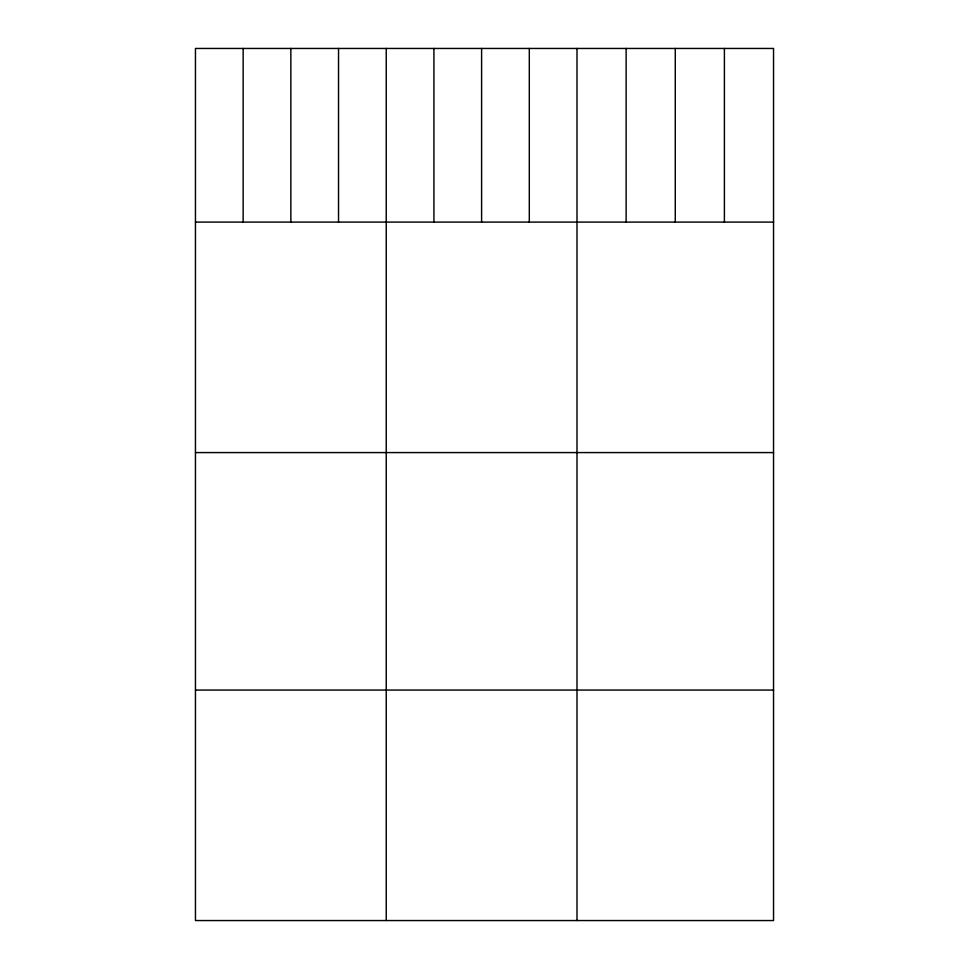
<?xml version="1.0" encoding="UTF-8"?>
<svg xmlns="http://www.w3.org/2000/svg" width="969" height="969" viewBox="0 0 969 969"><rect width="100%" height="100%" fill="white"/><g stroke="black" fill="none" stroke-linecap="round" stroke-linejoin="round"><path stroke-width="1.45" d="M773.541 222.095L773.541 920.55L195.459 920.55L195.459 48.45L773.541 48.45L773.541 222.095L195.459 222.095M195.459 452.584L773.541 452.584M195.459 690.061L773.541 690.061M724.4 48.45L724.4 222.095M675.272 48.45L675.272 222.095M626.131 48.45L626.131 222.095M576.991 48.45L576.991 920.55M529.304 48.45L529.304 222.095M481.605 48.45L481.605 222.095M433.918 48.45L433.918 222.095M386.231 48.45L386.231 920.55M338.532 48.45L338.532 222.095M290.845 48.45L290.845 222.095M243.146 48.45L243.146 222.095"/></g></svg>
